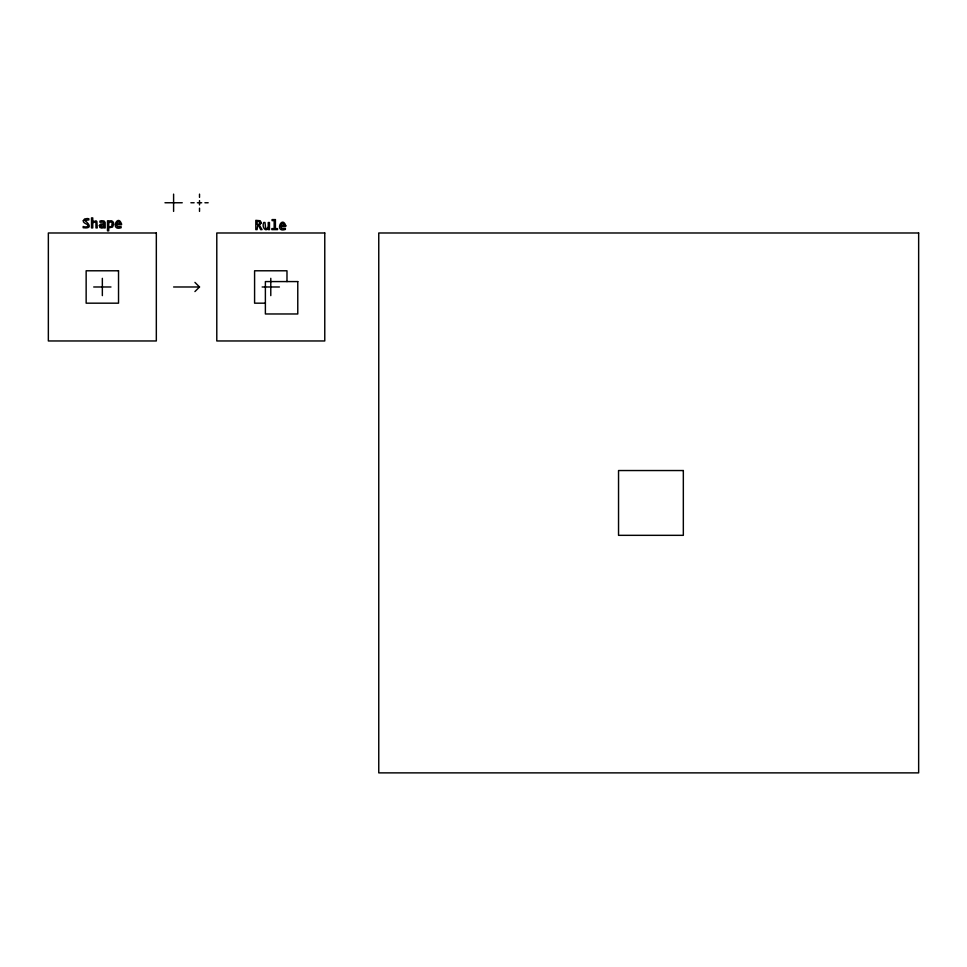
<?xml version="1.0" encoding="UTF-8"?>
<svg xmlns="http://www.w3.org/2000/svg" width="967" height="967" viewBox="0 0 967 967"><rect width="100%" height="100%" fill="white"/><g stroke="black" fill="none" stroke-linecap="round" stroke-linejoin="round"><path stroke-width="1.45" d="M194.935 291.563L199.516 286.981L194.935 282.4M164.97 202.756L182.243 202.756M190.886 202.756L194.125 202.756M197.365 202.756L201.68 202.756M204.919 202.756L208.159 202.756M93.702 286.981L110.975 286.981M173.601 286.981L199.516 286.981M262.142 286.981L279.427 286.981M265.381 303.179L254.587 303.179L254.587 270.784L286.981 270.784L286.981 281.578M270.784 278.339L270.784 295.624M199.516 194.125L199.516 197.365M199.516 200.604L199.516 204.919M199.516 208.159L199.516 211.398M173.601 194.125L173.601 211.398M102.345 278.339L102.345 295.624M121.516 223.981L121.479 224.755L116.475 224.755L117.43 226.689L121.129 226.713L121.129 227.728C109.851 231.464 117.732 213.018 121.516 223.981M285.748 225.686L285.724 226.459L280.72 226.459L281.663 228.393L285.362 228.417L285.362 229.433C274.096 233.168 281.965 214.722 285.748 225.686M92.747 220.79L92.699 221.914L95.951 220.827A1.837 1.837 0 0 1 96.905 221.685L97.244 227.922L95.999 227.922L95.926 222.652L94.814 221.733L92.747 223.196L92.747 227.922L91.514 227.922L91.514 217.889L92.747 217.889L92.747 220.79M113.586 224.235L112.583 227.064L108.727 227.849L108.727 230.835L107.494 230.835L107.494 220.79L108.594 220.79L108.679 221.987C110.347 219.231 114.263 221.286 113.586 224.235M99.359 225.516L99.855 227.463L101.608 228.055A3.167 3.167 0 0 0 103.469 227.463L104.049 226.967L104.085 227.922L105.185 227.922L105.137 222.446L104.049 220.984L101.704 220.706A7.905 7.905 0 0 0 99.903 221.117L99.903 222.241L103.542 222.096L103.953 223.728L100.556 224.078L99.359 225.516M83.331 220.597C82.28 223.933 91.079 224.126 86.909 226.834A7.651 7.651 0 0 1 83.162 226.508L83.162 227.728C92.977 228.949 89.012 223.643 84.733 220.391L88.855 219.932L88.855 218.796A11.181 11.181 0 0 0 87.248 218.542L84.576 218.989L83.331 220.597M112.329 224.284L111.447 226.629L108.727 226.701L108.727 223.244L109.887 222.072L111.785 222.156L112.329 224.284M261.368 222.785L259.386 225.202L262.069 229.626L260.643 229.626L258.938 226.097L257.681 225.492L257.077 229.626L255.82 229.626L255.82 220.343L260.22 220.742L261.368 222.785M100.725 225.444L100.882 226.701L102.272 226.955L103.953 225.94L103.953 224.682L100.725 225.444M260.05 222.894L259.519 224.066L257.077 224.477L257.077 221.407L259.591 221.781L260.05 222.894M116.656 222.93L116.475 223.8L120.222 223.8L118.808 221.697L116.656 222.93M280.901 224.634L280.72 225.504L284.467 225.504L283.041 223.401L280.901 224.634M268.234 227.221L267.11 228.393A1.487 1.487 0 0 1 265.671 228.587L264.982 222.495L263.737 222.495C261.827 225.698 264.668 232.624 268.318 228.478L268.367 229.626L269.467 229.626L269.467 222.495L268.234 222.495L268.234 227.221M275.414 219.594L272.053 219.594L272.053 220.609L274.169 220.609L274.169 228.599L271.824 228.599L271.824 229.626L277.541 229.626L277.541 228.599L275.414 228.599L275.414 219.594M156.328 232.987L48.35 232.987L48.35 340.964L156.328 340.964L156.328 232.987M324.767 232.987L216.789 232.987L216.789 340.964L324.767 340.964L324.767 232.987M918.65 232.987L378.762 232.987L378.762 772.875L918.65 772.875L918.65 232.987M118.53 270.784L86.148 270.784L86.148 303.179L118.53 303.179L118.53 270.784M297.776 281.578L265.381 281.578L265.381 313.973L297.776 313.973L297.776 281.578M683.331 470.542L618.542 470.542L618.542 535.331L683.331 535.331L683.331 470.542"/></g></svg>
